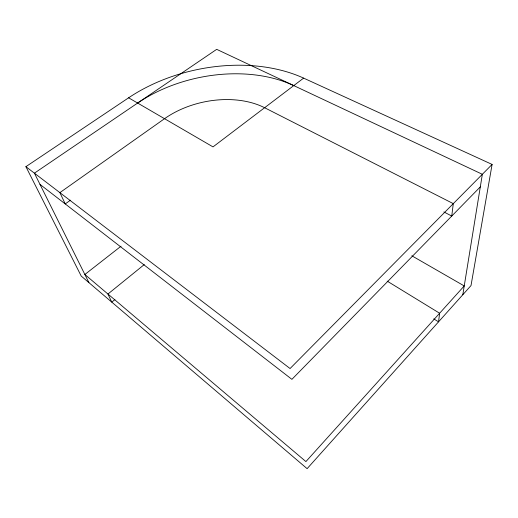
<?xml version="1.0" encoding="UTF-8"?>
<svg xmlns="http://www.w3.org/2000/svg" width="518" height="518" viewBox="0 0 518 518"><rect width="100%" height="100%" fill="white"/><g stroke="black" fill="none" stroke-linecap="round" stroke-linejoin="round"><path stroke-width="0.78" d="M462.807 294.742L482.349 174.288L216.692 49.34L34.408 173.167L88.921 282.64M492.1 164.433L471.011 285.573L307.122 468.66L81.222 276.075L25.9 166.666L128.619 97.805A138.325 91.006 -12.3 0 1 303.626 78.114L492.1 164.433L290.067 368.538L25.9 166.666M480.309 186.869L291.906 379.344L40.003 184.402M114.912 299.572L111.791 302.136L107.945 294.03L144.269 264.575M121.057 246.186L84.861 274.488L305.918 461.583L464.232 285.936L411.829 255.782M303.626 78.114L213.015 146.892L128.619 97.805M70.467 200.181L65.242 203.93L59.887 192.638L164.53 118.693A75.602 49.43 -12.3 0 1 264.614 107.725L453.295 203.632L451.748 216.045L443.874 211.946M387.186 281.125L439.62 313.241L438.545 321.84L433.747 318.861M137.633 103.043A121.944 80.07 -12.3 0 1 293.771 85.593"/></g></svg>
